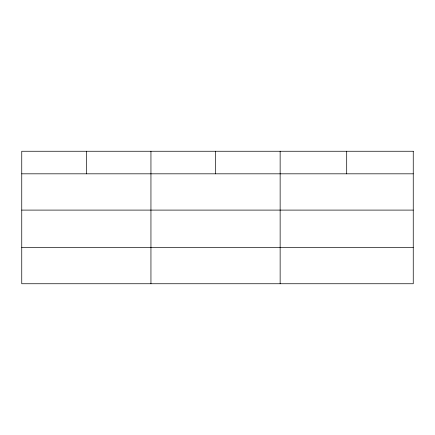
<?xml version="1.0" encoding="UTF-8"?>
<svg xmlns="http://www.w3.org/2000/svg" width="435" height="435" viewBox="0 0 435 435"><rect width="100%" height="100%" fill="white"/><g stroke="black" fill="none" stroke-linecap="round" stroke-linejoin="round"><path stroke-width="0.65" d="M21.75 173.821L413.25 173.821M21.75 210.1L413.25 210.1M21.75 247.471L413.25 247.471M346.695 151.255L346.695 173.821M280.14 151.255L280.14 283.745M215.542 151.255L215.542 173.821M150.945 151.255L150.945 283.745M86.347 151.255L86.347 173.821M413.25 151.255L21.75 151.255L21.75 283.745L413.25 283.745L413.25 151.255"/></g></svg>
